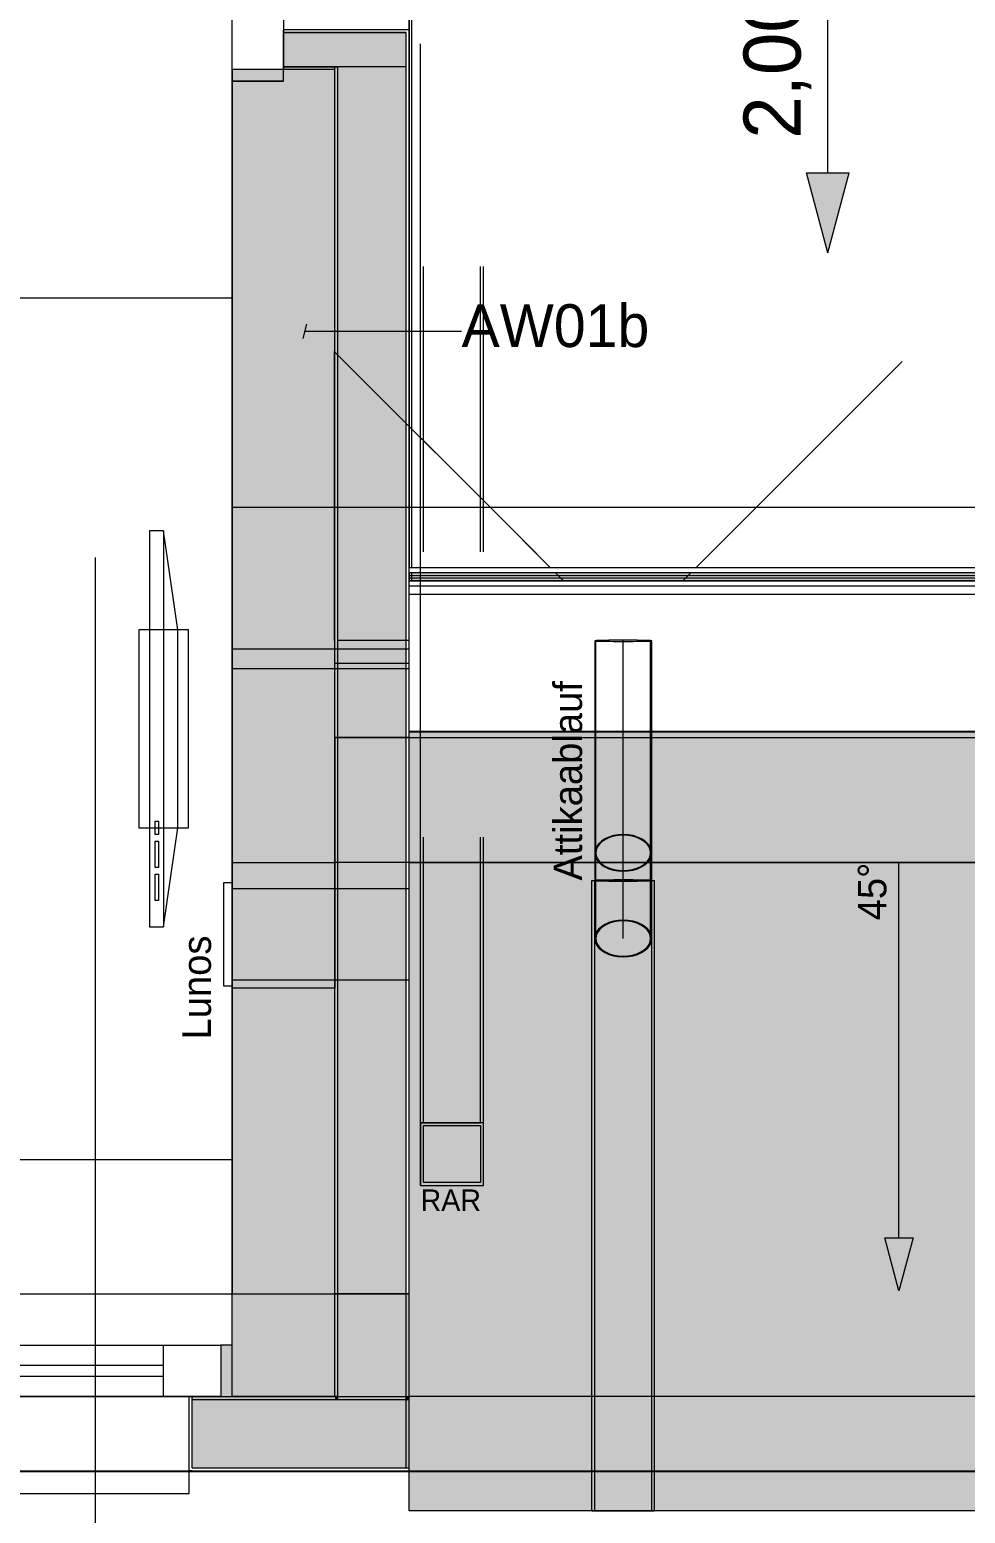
# Model space of a CAD drawing. Header units: metres. Extents: x -3 to 171, y -23 to 41.
# Drawn here: x 11.885 to 13.524, y -15.074 to -12.475 of the extents above; entities that cross this region are included whole.
import ezdxf

# ---------------------------------------------------------------- set-up
doc = ezdxf.new("R2010")
doc.units = ezdxf.units.M
doc.header["$MEASUREMENT"] = 0
doc.set_wipeout_variables(frame=1)
for name, pattern in [('Achse', [0.004, 0.002, -0.001, 0, -0.001]), ('Baufluchtlinie', [0.013, 0.008, -0.005]), ('Punkt 1_1', [0.075, 0.025, -0.05]), ('Strichlinie weit', [0.004, 0.003, -0.001]), ('Untersicht', [0.001, 0.0005, -0.0005]), ('Wipeout_Contour', [1, 0, -1])]:
    doc.linetypes.add(name, pattern=pattern)
for name, color, linetype in [('5._2.DG PP STG1_1_000 Achsraster', 7, 'Continuous'), ('5._2.DG PP STG1_1_110 Wand Aussen', 7, 'Continuous'), ('5._2.DG PP STG1_1_140 Brüstung', 7, 'Continuous'), ('5._2.DG PP STG1_1_210 Decke', 7, 'Continuous'), ('5._2.DG PP STG1_1_220 Bodenaufbau', 7, 'Continuous'), ('5._2.DG PP STG1_1_220 Bodenaufbau - Außen_ Gefälle', 7, 'Continuous'), ('5._2.DG PP STG1_1_221 Bodenaufbau - Abdichtung', 7, 'Continuous'), ('5._2.DG PP STG1_1_221 Bodenaufbau - Terrassenbelag', 7, 'Continuous'), ('5._2.DG PP STG1_1_310 Dachkonstruktion massiv', 7, 'Continuous'), ('5._2.DG PP STG1_1_320 Dachstuhl', 7, 'Continuous'), ('5._2.DG PP STG1_1_330 Dachaufbau', 7, 'Continuous'), ('5._2.DG PP STG1_1_510 Möblierung', 7, 'Continuous'), ('5._2.DG PP STG1_1_520 Fixeinbauten', 7, 'Continuous'), ('5._2.DG PP STG1_1_611 Entwässerung', 7, 'Continuous'), ('5._2.DG PP STG1_1_815 Raumbegrenzung', 7, 'Continuous'), ('5._2.DG PP STG1_1_915 Allgemein Beschriftung.x', 7, 'Continuous'), ('5._2.DG PP STG1_1_950 Polierplan Bemaßung', 7, 'Continuous'), ('5._2.DG PP STG1_1_955 Polierplan Beschriftung', 7, 'Continuous'), ('5._2.DG PP STG1_1_Neubau_840 Baulinien', 7, 'Continuous')]:
    doc.layers.add(name, color=color, linetype=linetype)
doc.styles.add('ERSTELLTER_STIL_2', font='')
doc.styles.get('ERSTELLTER_STIL_2').set_extended_font_data('Eurostile')
doc.linetypes.add('Grenze Bundesland', pattern='A,0,[1,415_260415_PP_VA_1_8 2 DG1.Shx,S=1.5873e-05,R=0,X=0,Y=0],-0.003,0', length=0.003)

msp = doc.modelspace()

# ---------------------------------------------------------------- hatches: boundary and pattern name
at = {"layer": '5._2.DG PP STG1_1_110 Wand Aussen', "linetype": 'Continuous', "lineweight": 13, "true_color": 0xff6400}
for points in [[(12.545, -12.54), (12.545, -12.48), (12.33, -12.48), (12.33, -12.54)], [(12.24, -12.545), (12.24, -12.565), (12.33, -12.565), (12.33, -12.545)], [(12.545, -12.54), (12.425, -12.54), (12.425, -14.875), (12.545, -14.875)], [(12.22, -14.87), (12.24, -14.87), (12.24, -14.78), (12.22, -14.78)], [(12.425, -14.875), (12.17, -14.875), (12.17, -14.995), (12.425, -14.995)], [(12.425, -14.875), (12.545, -14.995), (12.545, -14.875)], [(12.425, -14.875), (12.545, -14.995), (12.545, -14.875)], [(12.425, -14.995), (12.545, -14.995), (12.425, -14.875)], [(12.545, -14.875), (12.545, -14.995), (12.55, -14.995), (12.55, -14.875)]]:
    msp.add_hatch(color=30, dxfattribs=at).paths.add_polyline_path(points)
at = {"layer": '5._2.DG PP STG1_1_110 Wand Aussen', "linetype": 'Continuous', "lineweight": 13, "true_color": 0x3f7f02}
for points in [[(12.33, -12.565), (12.24, -12.565), (12.24, -14.69), (12.42, -14.69), (12.42, -12.545), (12.33, -12.545)], [(12.24, -14.69), (12.42, -14.87), (12.42, -14.69)], [(12.24, -14.69), (12.42, -14.87), (12.42, -14.69)], [(12.24, -14.87), (12.42, -14.87), (12.24, -14.69)], [(12.42, -14.69), (12.42, -14.87), (12.425, -14.87), (12.425, -14.69)], [(12.425, -14.69), (12.425, -14.87), (12.545, -14.87), (12.545, -14.69)], [(12.545, -14.69), (12.545, -14.87), (12.55, -14.87), (12.55, -14.69)]]:
    msp.add_hatch(color=76, dxfattribs=at).paths.add_polyline_path(points)
at = {"layer": '5._2.DG PP STG1_1_110 Wand Aussen', "linetype": 'Continuous', "lineweight": 0, "true_color": 0x373737}
for points in [[(12.425, -12.545), (12.425, -12.54), (12.33, -12.54), (12.33, -12.545)], [(12.425, -12.545), (12.42, -12.545), (12.42, -14.87), (12.425, -14.87)], [(12.17, -14.875), (12.42, -14.875), (12.42, -14.87), (12.17, -14.87)], [(12.42, -14.87), (12.425, -14.875), (12.425, -14.87)], [(12.42, -14.87), (12.425, -14.875), (12.425, -14.87)], [(12.42, -14.875), (12.425, -14.875), (12.42, -14.87)], [(12.425, -14.87), (12.425, -14.875), (12.545, -14.875), (12.545, -14.87)], [(12.545, -14.87), (12.545, -14.875), (12.55, -14.875), (12.55, -14.87)]]:
    msp.add_hatch(color=250, dxfattribs=at).paths.add_polyline_path(points)
at = {"layer": '5._2.DG PP STG1_1_330 Dachaufbau', "linetype": 'Continuous', "lineweight": 0, "true_color": 0x000000}
msp.add_hatch(color=18, dxfattribs=at).paths.add_polyline_path([(18.4999, -12.93), (18.4999, -13.585), (12.55, -13.585), (12.55, -15.07), (13.745, -15.07), (13.745, -14.228), (15.495, -14.228), (15.495, -15.07), (16.21, -15.07), (16.21, -14.228), (17.96, -14.228), (17.96, -15.07), (18.9348, -15.07), (18.9419, -12.93)])
at = {"layer": '5._2.DG PP STG1_1_611 Entwässerung', "linetype": 'Continuous', "lineweight": 0, "true_color": 0xffffff}
for points in [[(12.875, -15.07), (12.875, -13.9658), (12.87, -13.9658), (12.87, -15.07)], [(12.975, -15.07), (12.975, -13.9658), (12.875, -13.9658), (12.875, -15.07)], [(12.98, -15.07), (12.98, -13.9658), (12.975, -13.9658), (12.975, -15.07)]]:
    msp.add_hatch(color=7, dxfattribs=at).paths.add_polyline_path(points)
at = {"layer": '5._2.DG PP STG1_1_950 Polierplan Bemaßung', "linetype": 'Continuous', "lineweight": 13, "true_color": 0x6c6cff}
msp.add_hatch(color=171, dxfattribs=at).paths.add_polyline_path([(13.2833, -12.8661), (13.3208, -12.7261), (13.2458, -12.7261)])

# ---------------------------------------------------------------- linework, layer by layer
at = {"layer": '5._2.DG PP STG1_1_000 Achsraster', "color": 5, "linetype": 'Achse', "lineweight": 0, "ltscale": 1000}
for p, q in [((12, 3), (12, -22.5231)), ((-1.5, -15), (21, -15))]:
    msp.add_line(p, q, dxfattribs=at)
at = {"layer": '5._2.DG PP STG1_1_110 Wand Aussen', "color": 8, "linetype": 'Punkt 1_1', "lineweight": 13, "ltscale": 1000}
for p, q in [((12.24, -12.565), (12.24, -11.385)), ((12.55, -12.475), (12.55, -11.475))]:
    msp.add_line(p, q, dxfattribs=at)
at = {"layer": '5._2.DG PP STG1_1_110 Wand Aussen', "color": 7, "linetype": 'Continuous', "lineweight": 13, "ltscale": 1000}
for p, q in [((12.33, -12.445), (12.33, -12.545)), ((12.24, -12.545), (12.24, -12.46)), ((12.42, -12.475), (12.33, -12.475)), ((12.33, -12.48), (12.33, -12.475)), ((12.33, -12.48), (12.33, -12.475)), ((12.33, -12.48), (12.33, -12.475)), ((12.42, -12.475), (12.33, -12.475)), ((12.425, -12.475), (12.42, -12.475)), ((12.425, -12.475), (12.42, -12.475)), ((12.545, -12.475), (12.425, -12.475)), ((12.545, -12.475), (12.425, -12.475)), ((12.55, -12.475), (12.545, -12.475)), ((12.55, -12.475), (12.545, -12.475)), ((12.55, -12.48), (12.55, -12.475)), ((12.33, -12.54), (12.33, -12.48)), ((12.33, -12.48), (12.545, -12.48)), ((12.545, -12.48), (12.33, -12.48)), ((12.33, -12.54), (12.33, -12.48)), ((12.33, -12.54), (12.33, -12.48)), ((12.545, -12.54), (12.545, -12.48)), ((12.33, -12.545), (12.24, -12.545)), ((12.33, -12.545), (12.33, -12.54)), ((12.33, -12.54), (12.425, -12.54)), ((12.425, -12.54), (12.33, -12.54)), ((12.33, -12.545), (12.33, -12.54)), ((12.33, -12.545), (12.33, -12.54)), ((12.425, -12.545), (12.425, -12.54)), ((12.545, -12.54), (12.425, -12.54)), ((12.425, -14.87), (12.425, -12.545)), ((12.545, -14.875), (12.545, -12.54)), ((10.09, -14.69), (12.24, -14.69)), ((12.24, -14.69), (12.24, -14.69)), ((11.27, -14.78), (12.12, -14.78)), ((12.12, -14.87), (12.12, -14.78)), ((12.12, -14.78), (12.22, -14.78)), ((12.22, -14.78), (12.22, -14.87)), ((11.27, -14.815), (12.12, -14.815)), ((12.12, -14.835), (11.27, -14.835)), ((12.12, -14.87), (11.27, -14.87)), ((12.22, -14.87), (12.12, -14.87)), ((12.165, -14.875), (12.165, -14.87)), ((12.17, -14.87), (12.165, -14.87)), ((12.17, -14.87), (12.165, -14.87)), ((12.17, -14.87), (12.165, -14.87)), ((12.165, -14.875), (12.165, -14.87)), ((12.165, -14.995), (12.165, -14.875)), ((12.165, -14.995), (12.165, -14.875)), ((12.17, -14.87), (12.24, -14.87)), ((12.17, -14.995), (12.17, -14.87)), ((12.17, -14.87), (12.24, -14.87)), ((12.17, -14.87), (12.24, -14.87)), ((12.17, -14.875), (12.42, -14.875)), ((12.42, -14.875), (12.425, -14.875)), ((12.425, -14.875), (12.425, -14.87)), ((12.425, -14.875), (12.425, -14.87)), ((12.425, -14.875), (12.545, -14.875)), ((12.545, -14.875), (12.55, -14.875)), ((12.545, -14.995), (12.545, -14.875)), ((12.545, -14.995), (12.545, -14.875)), ((12.165, -15), (12.165, -14.995)), ((12.165, -15), (12.165, -14.995)), ((12.17, -14.995), (12.425, -14.995)), ((12.425, -14.995), (12.545, -14.995)), ((12.545, -14.995), (12.55, -14.995)), ((12.17, -15), (12.165, -15)), ((12.165, -15.04), (12.165, -15)), ((10.165, -15.04), (12.165, -15.04))]:
    msp.add_line(p, q, dxfattribs=at)
at = {"layer": '5._2.DG PP STG1_1_110 Wand Aussen', "color": 7, "linetype": 'Continuous', "lineweight": 18, "ltscale": 1000}
for p, q in [((12.33, -12.565), (12.33, -12.545)), ((12.42, -12.545), (12.33, -12.545)), ((12.33, -12.565), (12.33, -12.545)), ((12.33, -12.565), (12.33, -12.545)), ((12.42, -14.69), (12.42, -12.545)), ((12.33, -12.565), (12.24, -12.565)), ((12.33, -12.565), (12.24, -12.565)), ((12.33, -12.565), (12.24, -12.565)), ((12.24, -14.69), (12.42, -14.69)), ((12.24, -14.78), (12.24, -14.69)), ((12.24, -14.78), (12.24, -14.69)), ((12.24, -14.69), (12.42, -14.69)), ((12.42, -14.69), (12.425, -14.69)), ((12.42, -14.87), (12.42, -14.69)), ((12.42, -14.87), (12.42, -14.69)), ((12.42, -14.69), (12.425, -14.69)), ((12.425, -14.69), (12.545, -14.69)), ((12.425, -14.69), (12.545, -14.69)), ((12.545, -14.69), (12.55, -14.69)), ((12.545, -14.69), (12.55, -14.69)), ((12.24, -14.87), (12.24, -14.78)), ((12.24, -14.87), (12.24, -14.78)), ((12.24, -14.87), (12.24, -14.78)), ((12.24, -14.87), (12.42, -14.87)), ((12.42, -14.87), (12.425, -14.87)), ((12.425, -14.87), (12.545, -14.87)), ((12.545, -14.87), (12.55, -14.87))]:
    msp.add_line(p, q, dxfattribs=at)
at = {"layer": '5._2.DG PP STG1_1_110 Wand Aussen', "color": 7, "linetype": 'Continuous', "lineweight": 13, "ltscale": 1000, "flags": 128}
for points in [[(12.55, -14.995), (12.55, -12.48)], [(12.55, -14.875), (12.55, -14.87)], [(12.55, -14.995), (12.55, -14.875)], [(12.55, -15), (12.55, -14.995)], [(12.55, -15), (12.55, -14.995)], [(12.17, -15), (12.55, -15)]]:
    msp.add_lwpolyline(points, dxfattribs=at)
for points in [[(12.24, -12.545), (12.24, -12.565), (12.33, -12.565), (12.33, -12.545)], [(12.22, -14.87), (12.24, -14.87), (12.24, -14.78), (12.22, -14.78)]]:
    msp.add_lwpolyline(points, close=True, dxfattribs=at)
at = {"layer": '5._2.DG PP STG1_1_110 Wand Aussen', "color": 7, "linetype": 'Continuous', "lineweight": 18, "ltscale": 1000, "flags": 128}
for points in [[(12.24, -12.565), (12.24, -14.69)], [(12.55, -14.87), (12.55, -14.69)]]:
    msp.add_lwpolyline(points, dxfattribs=at)
at = {"layer": '5._2.DG PP STG1_1_110 Wand Aussen', "color": 8, "linetype": 'Untersicht', "lineweight": 13, "ltscale": 1000, "flags": 128}
for points in [[(12.42, -13.5605), (12.24, -13.5605)], [(12.24, -13.5605), (12.24, -14.69)], [(12.425, -13.5605), (12.42, -13.5605)], [(12.545, -13.5605), (12.425, -13.5605)], [(12.55, -13.5605), (12.545, -13.5605)], [(12.55, -14.69), (12.55, -13.5605)]]:
    msp.add_lwpolyline(points, dxfattribs=at)
at = {"layer": '5._2.DG PP STG1_1_210 Decke', "color": 7, "linetype": 'Continuous', "lineweight": 13, "ltscale": 1000, "true_color": 0xf4f4f4, "flags": 128}
msp.add_lwpolyline([(0.1362, -1.6878), (0.1803, -13.715), (6.39, -13.715), (6.39, -14.87), (12.42, -14.87), (12.42, -13.715), (18.8093, -13.715), (18.8494, -1.6878), (12.525, -1.6878), (12.525, -0.13), (6.455, -0.13), (6.455, -1.6878)], close=True, dxfattribs=at)
at = {"layer": '5._2.DG PP STG1_1_220 Bodenaufbau', "color": 7, "linetype": 'Continuous', "lineweight": 13, "ltscale": 1000, "true_color": 0xf4f4f4, "flags": 128}
msp.add_lwpolyline([(6.635, -1.705), (0.3163, -1.705), (0.3588, -13.2951), (3.005, -13.295), (3.005, -10.845), (6.57, -10.845), (6.57, -14.69), (12.24, -14.69), (12.24, -10.845), (18.6389, -10.845), (18.6693, -1.705), (12.345, -1.705), (12.345, -0.5726), (6.635, -0.5726)], close=True, dxfattribs=at)
at = {"layer": '5._2.DG PP STG1_1_220 Bodenaufbau - Außen_ Gefälle', "color": 7, "linetype": 'Continuous', "lineweight": 13, "ltscale": 1000, "flags": 128}
msp.add_lwpolyline([(12.55, -13.545), (18.6299, -13.545), (18.6378, -11.155), (12.55, -11.155)], close=True, dxfattribs=at)
at = {"layer": '5._2.DG PP STG1_1_221 Bodenaufbau - Abdichtung', "color": 171, "linetype": 'Untersicht', "lineweight": 13, "ltscale": 1000, "true_color": 0x6c6cff, "flags": 128}
for points in [[(15.535, -10.935), (12.925, -13.545)], [(12.925, -13.545), (15.5289, -10.9411)], [(12.42, -13.04), (12.42, -11.025)], [(12.42, -13.04), (12.419, -13.039), (12.4186, -13.0386)], [(12.4186, -13.0386), (12.4186, -13.545)], [(12.419, -13.545), (12.419, -13.039)], [(12.925, -13.545), (12.42, -13.04)], [(12.42, -13.04), (12.925, -13.545)], [(12.42, -13.545), (12.42, -13.04)], [(12.4186, -13.545), (12.42, -13.545)], [(12.925, -13.545), (12.42, -13.545)], [(15.5289, -13.545), (12.925, -13.545)]]:
    msp.add_lwpolyline(points, dxfattribs=at)
at = {"layer": '5._2.DG PP STG1_1_221 Bodenaufbau - Terrassenbelag', "color": 7, "linetype": 'Continuous', "lineweight": 18, "ltscale": 1000, "flags": 128}
for points in [[(12.555, -13.505), (12.555, -11.16)], [(18.63, -13.505), (12.555, -13.505)]]:
    msp.add_lwpolyline(points, dxfattribs=at)
at = {"layer": '5._2.DG PP STG1_1_310 Dachkonstruktion massiv', "color": 7, "linetype": 'Continuous', "lineweight": 18, "ltscale": 1000, "flags": 128}
for points in [[(18.8107, -13.3122), (12.24, -13.3122)], [(12.24, -13.3122), (12.24, -13.595), (12.24, -13.9344)], [(18.8097, -13.595), (12.24, -13.595)], [(12.42, -13.715), (12.42, -13.9344)], [(12.55, -13.715), (12.42, -13.715)], [(12.55, -13.9344), (12.55, -13.715)], [(12.24, -14.1544), (12.24, -13.9344)], [(12.24, -13.9344), (12.42, -13.9344)], [(12.42, -13.9344), (12.42, -14.1544)], [(12.55, -13.9344), (18.8086, -13.9344)], [(12.55, -14.87), (12.55, -13.9344)], [(12.24, -14.69), (12.24, -14.1544)], [(12.42, -14.1544), (12.24, -14.1544)], [(12.24, -14.87), (12.24, -14.69)], [(12.24, -14.69), (12.42, -14.69)], [(12.42, -14.87), (12.42, -14.69)], [(12.55, -14.69), (12.42, -14.69)], [(12.425, -14.87), (12.24, -14.87)], [(12.42, -14.87), (12.425, -14.87)], [(12.425, -14.87), (12.55, -14.87)], [(13.79, -14.87), (12.55, -14.87)]]:
    msp.add_lwpolyline(points, dxfattribs=at)
at = {"layer": '5._2.DG PP STG1_1_320 Dachstuhl', "color": 7, "linetype": 'Continuous', "lineweight": 18, "ltscale": 1000, "flags": 128}
for points in [[(12.42, -13.9344), (12.42, -13.585)], [(12.42, -13.585), (18.6297, -13.585)], [(18.6286, -13.9344), (12.42, -13.9344)]]:
    msp.add_lwpolyline(points, dxfattribs=at)
at = {"layer": '5._2.DG PP STG1_1_330 Dachaufbau', "color": 7, "linetype": 'Continuous', "lineweight": 18, "ltscale": 1000, "flags": 128}
for points in [[(12.55, -13.585), (18.4999, -13.585)], [(12.55, -15.07), (12.55, -13.585)], [(13.745, -15.07), (12.55, -15.07)]]:
    msp.add_lwpolyline(points, dxfattribs=at)
at = {"layer": '5._2.DG PP STG1_1_510 Möblierung', "color": 8, "linetype": 'Continuous', "lineweight": 13, "ltscale": 1000, "true_color": 0x7e7f7f}
for p, q in [((12.12, -13.3532), (12.12, -14.0468)), ((12.105, -13.885), (12.105, -13.8619)), ((12.105, -13.8619), (12.1112, -13.8619)), ((12.1112, -13.8619), (12.1112, -13.885)), ((12.1112, -13.885), (12.105, -13.885)), ((12.105, -13.9428), (12.105, -13.8965)), ((12.105, -13.8965), (12.1112, -13.8965)), ((12.1112, -13.8965), (12.1112, -13.9428)), ((12.1112, -13.9428), (12.105, -13.9428)), ((12.105, -14.0006), (12.105, -13.9544)), ((12.105, -13.9544), (12.1112, -13.9544)), ((12.1112, -13.9544), (12.1112, -14.0006)), ((12.1112, -14.0006), (12.105, -14.0006))]:
    msp.add_line(p, q, dxfattribs=at)
at = {"layer": '5._2.DG PP STG1_1_510 Möblierung', "color": 8, "linetype": 'Continuous', "lineweight": 13, "ltscale": 1000, "true_color": 0x7e7f7f, "flags": 128}
for points in [[(11.54, -14.455), (11.54, -12.945), (12.24, -12.945), (12.24, -14.455)], [(12.095, -13.3532), (12.095, -14.0468), (12.12, -14.0468), (12.145, -13.8734), (12.145, -13.5266), (12.12, -13.3532)], [(12.0766, -13.5266), (12.0766, -13.8734), (12.1634, -13.8734), (12.1634, -13.5266)]]:
    msp.add_lwpolyline(points, close=True, dxfattribs=at)
at = {"layer": '5._2.DG PP STG1_1_520 Fixeinbauten', "color": 8, "linetype": 'Untersicht', "lineweight": 0, "ltscale": 1000, "flags": 128}
for points in [[(12.225, -13.97), (12.225, -14.15)], [(12.24, -13.97), (12.225, -13.97)], [(12.24, -14.15), (12.24, -13.97)], [(12.24, -13.98), (12.55, -13.98)], [(12.55, -14.14), (12.55, -14.1361), (12.55, -14.1247), (12.55, -14.107), (12.55, -14.0847), (12.55, -14.06), (12.55, -14.0353), (12.55, -14.013), (12.55, -13.9953), (12.55, -13.9839), (12.55, -13.98)], [(12.24, -14.14), (12.55, -14.14)], [(12.225, -14.15), (12.24, -14.15)]]:
    msp.add_lwpolyline(points, dxfattribs=at)
at = {"layer": '5._2.DG PP STG1_1_611 Entwässerung', "color": 171, "linetype": 'Continuous', "lineweight": 13, "ltscale": 1000, "true_color": 0x6c6cff}
for p, q in [((12.875, -13.9173), (12.875, -14.0673)), ((12.975, -14.0673), (12.975, -13.9173))]:
    msp.add_line(p, q, dxfattribs=at)
at = {"layer": '5._2.DG PP STG1_1_611 Entwässerung', "color": 171, "linetype": 'Grenze Bundesland', "lineweight": 13, "ltscale": 1000, "true_color": 0x6c6cff}
for p, q in [((12.877, -14.0673), (12.877, -13.9173)), ((12.973, -14.0673), (12.973, -13.9173))]:
    msp.add_line(p, q, dxfattribs=at)
at = {"layer": '5._2.DG PP STG1_1_611 Entwässerung', "color": 7, "linetype": 'Strichlinie weit', "lineweight": 13, "ltscale": 1000}
msp.add_line((12.925, -14.0673), (12.925, -13.9173), dxfattribs=at)
at = {"layer": '5._2.DG PP STG1_1_611 Entwässerung', "color": 250, "linetype": 'Continuous', "lineweight": 13, "ltscale": 1000, "true_color": 0x3f3f3f}
msp.add_line((13.4079, -14.5919), (13.4079, -13.9344), dxfattribs=at)
at = {"layer": '5._2.DG PP STG1_1_611 Entwässerung', "color": 14, "linetype": 'Achse', "lineweight": 13, "ltscale": 1000, "true_color": 0xa80000}
msp.add_line((12.87, -15.07), (12.87, -13.9658), dxfattribs=at)
at = {"layer": '5._2.DG PP STG1_1_611 Entwässerung', "color": 171, "linetype": 'Strichlinie weit', "lineweight": 13, "ltscale": 1000, "true_color": 0x6c6cff, "flags": 128}
for points in [[(12.925, -13.8852), (12.9163, -13.8857), (12.9079, -13.8871), (12.9, -13.8895), (12.8929, -13.8927), (12.8867, -13.8966), (12.8817, -13.9012), (12.878, -13.9063), (12.8758, -13.9117), (12.875, -13.9173), (12.8758, -13.9229), (12.878, -13.9283), (12.8817, -13.9334), (12.8867, -13.938), (12.8929, -13.9419), (12.9, -13.9451), (12.9079, -13.9475), (12.9163, -13.949), (12.925, -13.9494), (12.9337, -13.949), (12.9421, -13.9475), (12.95, -13.9451), (12.9571, -13.9419), (12.9633, -13.938), (12.9683, -13.9334), (12.972, -13.9283), (12.9742, -13.9229), (12.975, -13.9173), (12.9742, -13.9117), (12.972, -13.9063), (12.9683, -13.9012), (12.9633, -13.8966), (12.9571, -13.8927), (12.95, -13.8895), (12.9421, -13.8871), (12.9337, -13.8857)], [(12.925, -13.8865), (12.9167, -13.8869), (12.9086, -13.8883), (12.901, -13.8906), (12.8941, -13.8937), (12.8882, -13.8975), (12.8834, -13.9019), (12.8799, -13.9068), (12.8777, -13.9119), (12.877, -13.9173), (12.8777, -13.9227), (12.8799, -13.9279), (12.8834, -13.9327), (12.8882, -13.9371), (12.8941, -13.9409), (12.901, -13.944), (12.9086, -13.9463), (12.9167, -13.9477), (12.925, -13.9482), (12.9333, -13.9477), (12.9414, -13.9463), (12.949, -13.944), (12.9559, -13.9409), (12.9618, -13.9371), (12.9666, -13.9327), (12.9701, -13.9279), (12.9723, -13.9227), (12.973, -13.9173), (12.9723, -13.9119), (12.9701, -13.9068), (12.9666, -13.9019), (12.9618, -13.8975), (12.9559, -13.8937), (12.949, -13.8906), (12.9414, -13.8883), (12.9333, -13.8869)], [(12.925, -13.9648), (12.9167, -13.9648), (12.9086, -13.9649), (12.901, -13.9649), (12.8941, -13.965), (12.8882, -13.9651), (12.8834, -13.9653), (12.8799, -13.9654), (12.8777, -13.9656), (12.877, -13.9658), (12.8777, -13.9659), (12.8799, -13.9661), (12.8834, -13.9662), (12.8882, -13.9664), (12.8941, -13.9665), (12.901, -13.9666), (12.9086, -13.9667), (12.9167, -13.9667), (12.925, -13.9667), (12.9333, -13.9667), (12.9414, -13.9667), (12.949, -13.9666), (12.9559, -13.9665), (12.9618, -13.9664), (12.9666, -13.9662), (12.9701, -13.9661), (12.9723, -13.9659), (12.973, -13.9658), (12.9723, -13.9656), (12.9701, -13.9654), (12.9666, -13.9653), (12.9618, -13.9651), (12.9559, -13.965), (12.949, -13.9649), (12.9414, -13.9649), (12.9333, -13.9648)], [(12.925, -14.0365), (12.9167, -14.0369), (12.9086, -14.0383), (12.901, -14.0406), (12.8941, -14.0437), (12.8882, -14.0475), (12.8834, -14.0519), (12.8799, -14.0568), (12.8777, -14.0619), (12.877, -14.0673), (12.8777, -14.0727), (12.8799, -14.0779), (12.8834, -14.0827), (12.8882, -14.0871), (12.8941, -14.0909), (12.901, -14.094), (12.9086, -14.0963), (12.9167, -14.0977), (12.925, -14.0982), (12.9333, -14.0977), (12.9414, -14.0963), (12.949, -14.094), (12.9559, -14.0909), (12.9618, -14.0871), (12.9666, -14.0827), (12.9701, -14.0779), (12.9723, -14.0727), (12.973, -14.0673), (12.9723, -14.0619), (12.9701, -14.0568), (12.9666, -14.0519), (12.9618, -14.0475), (12.9559, -14.0437), (12.949, -14.0406), (12.9414, -14.0383), (12.9333, -14.0369)]]:
    msp.add_lwpolyline(points, close=True, dxfattribs=at)
at = {"layer": '5._2.DG PP STG1_1_611 Entwässerung', "color": 171, "linetype": 'Continuous', "lineweight": 13, "ltscale": 1000, "true_color": 0x6c6cff, "flags": 128}
for points in [[(12.87, -15.07), (12.87, -13.9658)], [(12.87, -13.9658), (12.875, -13.9658)], [(12.875, -13.9658), (12.975, -13.9658)], [(12.875, -15.07), (12.875, -13.9658)], [(12.975, -13.9658), (12.98, -13.9658)], [(12.975, -15.07), (12.975, -13.9658)], [(12.98, -15.07), (12.98, -13.9658)], [(12.87, -15.07), (12.875, -15.07)], [(12.875, -15.07), (12.975, -15.07)], [(12.975, -15.07), (12.98, -15.07)]]:
    msp.add_lwpolyline(points, dxfattribs=at)
for points in [[(12.925, -13.9648), (12.9163, -13.9648), (12.9079, -13.9648), (12.9, -13.9649), (12.8929, -13.965), (12.8867, -13.9651), (12.8817, -13.9653), (12.878, -13.9654), (12.8758, -13.9656), (12.875, -13.9658), (12.8758, -13.9659), (12.878, -13.9661), (12.8817, -13.9663), (12.8867, -13.9664), (12.8929, -13.9665), (12.9, -13.9666), (12.9079, -13.9667), (12.9163, -13.9667), (12.925, -13.9668), (12.9337, -13.9667), (12.9421, -13.9667), (12.95, -13.9666), (12.9571, -13.9665), (12.9633, -13.9664), (12.9683, -13.9663), (12.972, -13.9661), (12.9742, -13.9659), (12.975, -13.9658), (12.9742, -13.9656), (12.972, -13.9654), (12.9683, -13.9653), (12.9633, -13.9651), (12.9571, -13.965), (12.95, -13.9649), (12.9421, -13.9648), (12.9337, -13.9648)], [(12.925, -14.0352), (12.9163, -14.0357), (12.9079, -14.0371), (12.9, -14.0395), (12.8929, -14.0427), (12.8867, -14.0466), (12.8817, -14.0512), (12.878, -14.0563), (12.8758, -14.0617), (12.875, -14.0673), (12.8758, -14.0729), (12.878, -14.0783), (12.8817, -14.0834), (12.8867, -14.088), (12.8929, -14.0919), (12.9, -14.0951), (12.9079, -14.0975), (12.9163, -14.099), (12.925, -14.0994), (12.9337, -14.099), (12.9421, -14.0975), (12.95, -14.0951), (12.9571, -14.0919), (12.9633, -14.088), (12.9683, -14.0834), (12.972, -14.0783), (12.9742, -14.0729), (12.975, -14.0673), (12.9742, -14.0617), (12.972, -14.0563), (12.9683, -14.0512), (12.9633, -14.0466), (12.9571, -14.0427), (12.95, -14.0395), (12.9421, -14.0371), (12.9337, -14.0357)], [(12.57, -14.5), (12.68, -14.5), (12.68, -14.39), (12.57, -14.39)], [(12.575, -14.395), (12.675, -14.395), (12.675, -14.495), (12.575, -14.495)]]:
    msp.add_lwpolyline(points, close=True, dxfattribs=at)
at = {"layer": '5._2.DG PP STG1_1_611 Entwässerung', "color": 171, "linetype": 'Untersicht', "lineweight": 13, "ltscale": 1000, "true_color": 0x6c6cff, "flags": 128}
for points in [[(12.57, -14.39), (12.575, -14.39)], [(12.575, -14.39), (12.675, -14.39)], [(12.575, -14.495), (12.575, -14.395)], [(12.575, -14.395), (12.675, -14.395)], [(12.68, -14.39), (12.675, -14.39)], [(12.675, -14.395), (12.675, -14.495)], [(12.675, -14.495), (12.575, -14.495)]]:
    msp.add_lwpolyline(points, dxfattribs=at)
at = {"layer": '5._2.DG PP STG1_1_611 Entwässerung', "color": 250, "linetype": 'Continuous', "lineweight": 13, "ltscale": 1000, "true_color": 0x3f3f3f, "flags": 128}
msp.add_lwpolyline([(13.4329, -14.5919), (13.4079, -14.6844), (13.3829, -14.5919)], close=True, dxfattribs=at)
at = {"layer": '5._2.DG PP STG1_1_815 Raumbegrenzung', "color": 7, "linetype": 'Continuous', "lineweight": 13, "ltscale": 1000}
msp.add_line((12.55, -13.44), (18.5002, -13.4402), dxfattribs=at)
at = {"layer": '5._2.DG PP STG1_1_915 Allgemein Beschriftung.x', "color": 7, "linetype": 'Continuous', "lineweight": 13, "ltscale": 1000}
for p, q in [((12.3704, -12.991), (12.3637, -13.016)), ((12.367, -13.0035), (12.421, -13.0035)), ((12.421, -13.0035), (12.6418, -13.0035))]:
    msp.add_line(p, q, dxfattribs=at)
at = {"layer": '5._2.DG PP STG1_1_950 Polierplan Bemaßung', "color": 171, "linetype": 'Continuous', "lineweight": 13, "ltscale": 1000, "true_color": 0x6c6cff}
for p, q in [((13.2833, -12.6661), (13.2833, -12.1498)), ((13.2833, -12.7261), (13.2833, -12.6661)), ((13.2458, -12.7261), (13.3208, -12.7261)), ((13.2833, -12.8661), (13.2458, -12.7261)), ((13.2833, -12.8661), (13.3208, -12.7261))]:
    msp.add_line(p, q, dxfattribs=at)
at = {"layer": '5._2.DG PP STG1_1_Neubau_840 Baulinien', "color": 1, "linetype": 'Baufluchtlinie', "lineweight": 25, "ltscale": 1000, "true_color": 0xfb0106, "flags": 128}
msp.add_lwpolyline([(-3.0225, -14.9829), (0, -15), (18.9876, -15.0005), (22.9775, -15.0038)], dxfattribs=at)

# ---------------------------------------------------------------- texts
at = {"layer": '5._2.DG PP STG1_1_611 Entwässerung', "color": 250, "linetype": 'Continuous', "lineweight": 13, "true_color": 0x3f3f3f, "insert": (13.3866, -13.9344), "char_height": 0.05, "attachment_point": 9, "rotation": 90, "style": 'ERSTELLTER_STIL_2'}
msp.add_mtext('\\A1;{\\pqr;\\fEurostile|b0|i0|c0|p0;\\W1.000000;45°}', dxfattribs=at)
at = {"layer": '5._2.DG PP STG1_1_611 Entwässerung', "color": 171, "linetype": 'Continuous', "lineweight": 13, "true_color": 0x6c6cff, "insert": (12.57, -14.507), "char_height": 0.0375, "attachment_point": 1, "style": 'ERSTELLTER_STIL_2'}
msp.add_mtext('\\A1;{\\pql;\\fEurostile|b0|i0|c0|p0;\\W1.000000;RAR}', dxfattribs=at)
at = {"layer": '5._2.DG PP STG1_1_915 Allgemein Beschriftung.x', "color": 7, "linetype": 'Continuous', "lineweight": 13, "insert": (12.6418, -12.9941), "char_height": 0.075, "attachment_point": 4, "style": 'ERSTELLTER_STIL_2'}
msp.add_mtext('\\A1;{\\pql;\\fEurostile|b0|i0|c0|p0;\\W1.000000;AW01b}', dxfattribs=at)
at = {"layer": '5._2.DG PP STG1_1_915 Allgemein Beschriftung.x', "color": 250, "linetype": 'Continuous', "lineweight": 13, "true_color": 0x3f3f3f, "insert": (12.2036, -14.1532), "char_height": 0.05, "attachment_point": 8, "rotation": 90, "style": 'ERSTELLTER_STIL_2'}
msp.add_mtext('\\A1;{\\pqc;\\fEurostile|b0|i0|c0|p0;\\W1.000000;Lunos}', dxfattribs=at)
at = {"layer": '5._2.DG PP STG1_1_950 Polierplan Bemaßung', "color": 171, "linetype": 'Continuous', "lineweight": 13, "true_color": 0x6c6cff, "insert": (13.2543, -12.6661), "char_height": 0.1, "attachment_point": 7, "rotation": 90, "style": 'ERSTELLTER_STIL_2'}
msp.add_mtext('\\A1;{\\pql;\\fEurostile|b0|i0|c0|p0;\\W1.000000;2,000\\fEurostile|b0|i0|c0|p0;\\W1.000000;%}', dxfattribs=at)

# ---------------------------------------------------------------- next in the draw order: wipeouts: each hides what was drawn before it
at = {"color": 254, "linetype": 'Wipeout_Contour', "lineweight": 0, "ltscale": 82.495545}
msp.add_wipeout([(18.4197, -13.4181), (12.5502, -13.4181), (12.5502, -13.4231), (18.4197, -13.4231)], dxfattribs=at).dxf.layer = '5._2.DG PP STG1_1_140 Brüstung'

# ---------------------------------------------------------------- next in the draw order: wipeouts: each hides what was drawn before it
at = {"color": 254, "linetype": 'Wipeout_Contour', "lineweight": 0, "ltscale": 82.515159}
msp.add_wipeout([(18.4247, -13.4231), (12.5502, -13.4231), (12.5502, -13.4268), (18.4247, -13.4268)], dxfattribs=at).dxf.layer = '5._2.DG PP STG1_1_140 Brüstung'

# ---------------------------------------------------------------- next in the draw order: hatches: boundary and pattern name
at = {"layer": '5._2.DG PP STG1_1_140 Brüstung', "linetype": 'Continuous', "lineweight": 13}
for points in [[(18.4284, -13.4268), (12.5502, -13.4268), (12.5502, -13.4322), (18.4284, -13.4322)], [(18.4373, -13.4358), (12.5502, -13.4358), (12.5502, -13.4412), (18.4373, -13.4412)]]:
    msp.add_hatch(color=4, dxfattribs=at).paths.add_polyline_path(points)

# ---------------------------------------------------------------- next in the draw order: linework, layer by layer
at = {"layer": '5._2.DG PP STG1_1_140 Brüstung', "color": 7, "linetype": 'Continuous', "lineweight": 13, "ltscale": 1000}
msp.add_line((18.4284, -13.4268), (12.5502, -13.4268), dxfattribs=at)
at = {"layer": '5._2.DG PP STG1_1_140 Brüstung', "color": 7, "linetype": 'Continuous', "lineweight": 18, "ltscale": 1000, "flags": 128}
for points in [[(18.4197, -13.4181), (12.5502, -13.4181)], [(12.5502, -13.4231), (12.5502, -13.4181)], [(12.5502, -13.4268), (12.5502, -13.4231)]]:
    msp.add_lwpolyline(points, dxfattribs=at)

# ---------------------------------------------------------------- next in the draw order: wipeouts: each hides what was drawn before it
at = {"color": 254, "linetype": 'Wipeout_Contour', "lineweight": 0, "ltscale": 82.592631}
msp.add_wipeout([(18.4428, -13.4412), (12.5502, -13.4412), (12.5502, -13.445), (18.4428, -13.445)], dxfattribs=at).dxf.layer = '5._2.DG PP STG1_1_140 Brüstung'

# ---------------------------------------------------------------- next in the draw order: wipeouts: each hides what was drawn before it
at = {"color": 254, "linetype": 'Wipeout_Contour', "lineweight": 0, "ltscale": 82.610389}
msp.add_wipeout([(18.4465, -13.445), (12.5502, -13.445), (12.5502, -13.45), (18.4465, -13.45)], dxfattribs=at).dxf.layer = '5._2.DG PP STG1_1_140 Brüstung'

# ---------------------------------------------------------------- next in the draw order: linework, layer by layer
at = {"layer": '5._2.DG PP STG1_1_140 Brüstung', "color": 7, "linetype": 'Continuous', "lineweight": 13, "ltscale": 1000}
for p, q in [((18.4338, -13.4322), (12.5502, -13.4322)), ((18.4373, -13.4358), (12.5502, -13.4358))]:
    msp.add_line(p, q, dxfattribs=at)

# ---------------------------------------------------------------- next in the draw order: wipeouts: each hides what was drawn before it
at = {"color": 254, "linetype": 'Wipeout_Contour', "lineweight": 0, "ltscale": 82.645085}
msp.add_wipeout([(18.4515, -13.45), (12.5502, -13.45), (12.5502, -13.4649), (18.4515, -13.4649)], dxfattribs=at).dxf.layer = '5._2.DG PP STG1_1_140 Brüstung'

# ---------------------------------------------------------------- next in the draw order: linework, layer by layer
at = {"layer": '5._2.DG PP STG1_1_140 Brüstung', "color": 7, "linetype": 'Continuous', "lineweight": 13, "ltscale": 1000}
msp.add_line((18.4428, -13.4412), (12.5502, -13.4412), dxfattribs=at)
at = {"layer": '5._2.DG PP STG1_1_140 Brüstung', "color": 7, "linetype": 'Continuous', "lineweight": 18, "ltscale": 1000}
msp.add_line((18.4515, -13.45), (12.5502, -13.45), dxfattribs=at)
at = {"layer": '5._2.DG PP STG1_1_140 Brüstung', "color": 7, "linetype": 'Continuous', "lineweight": 18, "ltscale": 1000, "flags": 128}
for points in [[(12.5502, -13.445), (12.5502, -13.4412)], [(12.5502, -13.45), (12.5502, -13.445)]]:
    msp.add_lwpolyline(points, dxfattribs=at)

# ---------------------------------------------------------------- next in the draw order: wipeouts: each hides what was drawn before it
at = {"color": 254, "linetype": 'Wipeout_Contour', "lineweight": 0, "ltscale": 83.012444}
msp.add_wipeout([(18.4665, -13.4649), (12.5502, -13.4649), (12.5502, -13.7049), (18.4665, -13.7049)], dxfattribs=at).dxf.layer = '5._2.DG PP STG1_1_140 Brüstung'

# ---------------------------------------------------------------- next in the draw order: linework, layer by layer
at = {"layer": '5._2.DG PP STG1_1_140 Brüstung', "color": 7, "linetype": 'Continuous', "lineweight": 18, "ltscale": 1000}
msp.add_line((18.4665, -13.4649), (12.5502, -13.4649), dxfattribs=at)
at = {"layer": '5._2.DG PP STG1_1_140 Brüstung', "color": 7, "linetype": 'Continuous', "lineweight": 18, "ltscale": 1000, "flags": 128}
msp.add_lwpolyline([(12.5502, -13.4649), (12.5502, -13.45)], dxfattribs=at)
at = {"layer": '5._2.DG PP STG1_1_611 Entwässerung', "color": 171, "linetype": 'Strichlinie weit', "lineweight": 13, "ltscale": 1000, "true_color": 0x6c6cff, "flags": 128}
for points in [[(12.925, -13.5448), (12.9163, -13.5448), (12.9079, -13.5448), (12.9, -13.5449), (12.8929, -13.545), (12.8867, -13.5451), (12.8817, -13.5453), (12.878, -13.5454), (12.8758, -13.5456), (12.875, -13.5458), (12.8758, -13.5459), (12.878, -13.5461), (12.8817, -13.5463), (12.8867, -13.5464), (12.8929, -13.5465), (12.9, -13.5466), (12.9079, -13.5467), (12.9163, -13.5467), (12.925, -13.5468), (12.9337, -13.5467), (12.9421, -13.5467), (12.95, -13.5466), (12.9571, -13.5465), (12.9633, -13.5464), (12.9683, -13.5463), (12.972, -13.5461), (12.9742, -13.5459), (12.975, -13.5458), (12.9742, -13.5456), (12.972, -13.5454), (12.9683, -13.5453), (12.9633, -13.5451), (12.9571, -13.545), (12.95, -13.5449), (12.9421, -13.5448), (12.9337, -13.5448)], [(12.925, -13.5448), (12.9167, -13.5448), (12.9086, -13.5449), (12.901, -13.5449), (12.8941, -13.545), (12.8882, -13.5451), (12.8834, -13.5453), (12.8799, -13.5454), (12.8777, -13.5456), (12.877, -13.5458), (12.8777, -13.5459), (12.8799, -13.5461), (12.8834, -13.5462), (12.8882, -13.5464), (12.8941, -13.5465), (12.901, -13.5466), (12.9086, -13.5467), (12.9167, -13.5467), (12.925, -13.5467), (12.9333, -13.5467), (12.9414, -13.5467), (12.949, -13.5466), (12.9559, -13.5465), (12.9618, -13.5464), (12.9666, -13.5462), (12.9701, -13.5461), (12.9723, -13.5459), (12.973, -13.5458), (12.9723, -13.5456), (12.9701, -13.5454), (12.9666, -13.5453), (12.9618, -13.5451), (12.9559, -13.545), (12.949, -13.5449), (12.9414, -13.5449), (12.9333, -13.5448)]]:
    msp.add_lwpolyline(points, close=True, dxfattribs=at)

# ---------------------------------------------------------------- next in the draw order: wipeouts: each hides what was drawn before it
at = {"color": 254, "linetype": 'Wipeout_Contour', "lineweight": 0, "ltscale": 64.426482}
msp.add_wipeout([(18.7064, -13.7049), (12.5502, -13.7049), (18.7064, -13.7051)], dxfattribs=at).dxf.layer = '5._2.DG PP STG1_1_140 Brüstung'

# ---------------------------------------------------------------- next in the draw order: linework, layer by layer
at = {"layer": '5._2.DG PP STG1_1_140 Brüstung', "color": 7, "linetype": 'Continuous', "lineweight": 18, "ltscale": 1000}
msp.add_line((18.7064, -13.7049), (12.5502, -13.7049), dxfattribs=at)
at = {"layer": '5._2.DG PP STG1_1_140 Brüstung', "color": 7, "linetype": 'Continuous', "lineweight": 18, "ltscale": 1000, "flags": 128}
for points in [[(12.5502, -13.7049), (12.5502, -13.4649)], [(12.5502, -13.7051), (18.7067, -13.7051)]]:
    msp.add_lwpolyline(points, dxfattribs=at)
at = {"layer": '5._2.DG PP STG1_1_611 Entwässerung', "color": 14, "linetype": 'Achse', "lineweight": 13, "ltscale": 1000, "true_color": 0xa80000}
msp.add_line((12.57, -14.5), (12.57, -11.1071), dxfattribs=at)
at = {"layer": '5._2.DG PP STG1_1_611 Entwässerung', "color": 171, "linetype": 'Continuous', "lineweight": 13, "ltscale": 1000, "true_color": 0x6c6cff}
for p, q in [((12.875, -13.5458), (12.875, -13.9658)), ((12.975, -13.9658), (12.975, -13.5458))]:
    msp.add_line(p, q, dxfattribs=at)
at = {"layer": '5._2.DG PP STG1_1_611 Entwässerung', "color": 171, "linetype": 'Grenze Bundesland', "lineweight": 13, "ltscale": 1000, "true_color": 0x6c6cff}
for p, q in [((12.877, -13.9658), (12.877, -13.5458)), ((12.973, -13.9658), (12.973, -13.5458))]:
    msp.add_line(p, q, dxfattribs=at)
at = {"layer": '5._2.DG PP STG1_1_611 Entwässerung', "color": 7, "linetype": 'Strichlinie weit', "lineweight": 13, "ltscale": 1000}
msp.add_line((12.925, -13.9658), (12.925, -13.5458), dxfattribs=at)
at = {"layer": '5._2.DG PP STG1_1_611 Entwässerung', "color": 171, "linetype": 'Untersicht', "lineweight": 13, "ltscale": 1000, "true_color": 0x6c6cff, "flags": 128}
for points in [[(12.57, -14.39), (12.57, -11.1459)], [(12.575, -14.39), (12.575, -11.1459)], [(12.675, -14.39), (12.675, -11.1459)], [(12.68, -14.39), (12.68, -11.1459)]]:
    msp.add_lwpolyline(points, dxfattribs=at)

# ---------------------------------------------------------------- next in the draw order: texts
at = {"layer": '5._2.DG PP STG1_1_955 Polierplan Beschriftung', "color": 171, "linetype": 'Continuous', "lineweight": 13, "true_color": 0x6c6cff, "insert": (12.8536, -13.9658), "char_height": 0.05, "attachment_point": 7, "rotation": 90, "style": 'ERSTELLTER_STIL_2'}
msp.add_mtext('\\A1;{\\pql;\\fEurostile|b0|i0|c0|p0;\\W1.000000;Attikaablauf}', dxfattribs=at)

doc.saveas('drawing.dxf')
